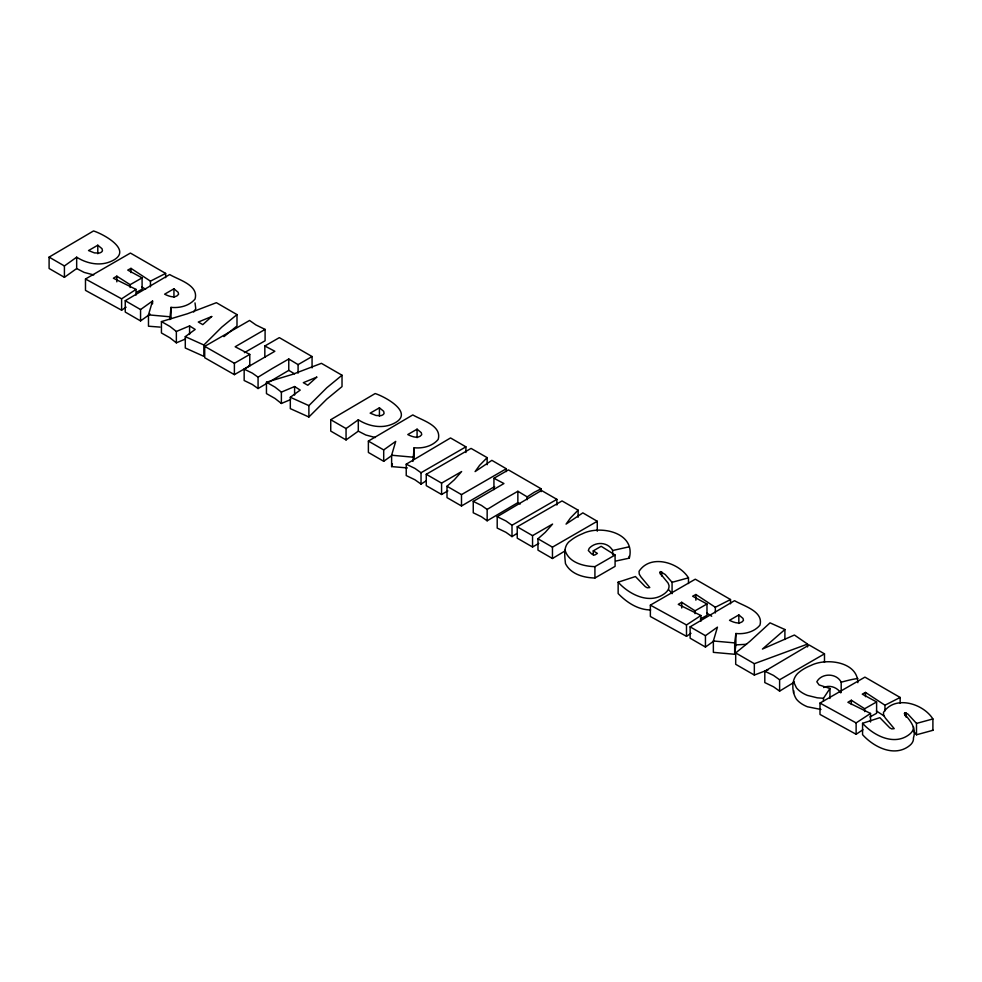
<?xml version="1.0" encoding="UTF-8"?>
<svg xmlns="http://www.w3.org/2000/svg" width="982" height="982" viewBox="0 0 982 982"><rect width="100%" height="100%" fill="white"/><g stroke="black" fill="none" stroke-linecap="round" stroke-linejoin="round"><path stroke-width="1.47" d="M593.263 555.137L593.263 550.865L601.168 546.299L615.088 555.002L615.088 566.356L594.92 578.005C583.811 577.747 570.812 574.31 565.46 563.582C564.736 555.775 562.858 545.489 570.677 540.481A47.811 27.606 0 0 1 582.535 533.729C600.027 524.781 635.98 532.354 629.315 558.144L615.665 561.09M820.977 709.47L807.376 706.758A32.983 19.039 0 0 1 796.427 699.172C791.308 691.389 791.161 678.108 799.213 672.13A47.811 27.606 0 0 1 811.071 665.379C826.328 657.707 857.605 661.586 857.851 682.686M793.591 693.145L793.812 690.8M169.788 319.616L171.003 307.378C179.62 308.225 189.293 305.942 195.037 299.068C199.064 285.111 178.528 279.882 169.665 274.543L125.242 300.713L125.242 312.067L140.561 320.918L150.16 314.08M412.931 461.417L414.146 447.755C422.763 448.602 432.436 446.319 438.181 439.445C442.207 425.488 421.671 420.271 412.808 414.92L368.385 441.09L368.385 452.457L383.704 461.295L392.1 455.317M705.444 647.052L705.444 635.685L717.449 627.142L713.362 640.988L713.362 652.355L734.683 654.27L734.683 642.903L735.886 633.513C744.516 634.36 754.176 632.077 759.921 625.203C763.947 611.246 743.411 606.017 734.548 600.677L690.125 626.847L690.125 638.202L705.444 647.052L713.84 641.062M734.683 654.27L735.886 644.879L735.886 633.513M160.029 327.104L148.478 326.22L148.478 314.854L152.554 301.008L140.561 309.551L140.561 320.918M407.358 467.923L391.622 466.597L391.622 455.231L395.709 441.384L383.704 449.928L383.704 461.295M391.622 466.597L392.432 463.835M823.456 701.136L823.456 698.288L829.962 688.492L819.086 684.933L816.828 681.766C821.676 672.817 836.541 672.903 841.193 682.22L841.193 692.163M669.037 589.998L672.069 593.656L672.069 582.301L665.244 574.519L660.456 571.61L659.879 572.567L660.874 574.249L668.116 583.112L669.024 585.53A20.278 11.71 0 0 1 665.305 593.018C650.207 605.243 629.352 594.675 618.144 582.191L635.44 576.544L645.321 586.696L647.273 587.788L649.802 587.555L640.927 576.913L639.245 574.126L639.049 571.34C650.415 553.787 678.685 562.269 688.48 577.833L688.48 583.517M916.501 734.782L916.501 723.415L907.785 713.963L904.876 712.723L904.312 713.681C910.154 720.69 916.709 727.772 913.444 738.01A20.278 11.71 0 0 1 909.737 745.498C894.627 757.723 873.771 747.155 862.564 734.671L862.564 723.304L879.86 717.67L889.741 727.809L891.693 728.902L894.234 728.669L885.347 718.038L883.665 715.24L883.469 712.453C894.835 694.912 923.117 703.382 932.9 718.959L932.9 730.313L916.501 734.782L913.469 731.111M193.724 311.994L195.774 308.679L195.013 302.886M161.429 321.593L169.947 326.441L176.355 331.474L189.575 325.914L195.185 329.449L185.291 336.63L185.291 347.996L203.863 356.356L203.863 345.001L221.736 327.166L236.993 314.596L216.384 302.689L187.464 313.749L161.429 321.593L161.429 332.959L169.947 337.808L176.355 342.841L185.61 338.937M266.453 382.231L274.972 387.08L281.38 392.113L294.6 386.54L300.21 390.087L290.316 397.268L290.316 408.635L308.888 416.994L308.888 405.627L326.76 387.792L342.018 375.234L321.409 363.328L292.489 374.387L266.453 382.231L266.453 393.598L274.972 398.447L281.38 403.467L290.635 399.576M308.888 416.994L326.76 399.158L342.018 386.601L342.018 375.234M447.841 490.877L441.581 494.486L426.262 485.648L426.262 474.281L471.065 448.406L487.146 457.624L479.56 465.394L475.092 471.593L491.872 460.349L506.295 468.745L506.295 471.593M538.811 543.39L532.551 547.011L517.232 538.161L517.232 526.794L562.035 500.93L578.116 510.149L570.517 517.919L566.062 524.106L582.842 512.874L597.265 521.27L597.265 531.213M494.67 486.556L461.491 505.988L447.006 497.616L447.006 486.25L454.347 479.768L461.626 471.556L441.581 483.119L441.581 494.486M564.785 551.098L552.461 558.5L537.976 550.141L537.976 538.774L545.317 532.293L552.584 524.069L532.551 535.644L532.551 547.011M223.97 336.63L236.993 325.963L236.993 314.596M768.292 669.749L754.336 675.051L735.69 664.298L735.69 652.932L749.892 641.344L770.035 622.858L784.9 629.523L762.437 649.053L794.413 635.023L807.56 644.082L807.56 646.929M298.086 373.135L298.086 364.617L312.067 356.54L312.067 367.906M527.187 499.715L527.187 496.88L534.208 492.301L541.156 488.803L541.156 491.651M64.419 277.329L64.419 265.962L76.67 257.186C86.858 263.704 100.274 266.417 111.567 261.138C134.055 250.876 104.129 234.33 93.523 230.954L49.1 257.112L49.1 268.479L64.419 277.329L76.67 268.552L76.67 257.186M346.057 439.924L346.057 428.557L358.307 419.793C368.495 426.298 381.9 429.024 393.205 423.745C415.681 413.483 385.754 396.937 375.161 393.549L330.738 419.719L330.738 431.086L346.057 439.924L358.307 431.159L358.307 419.793M165.639 277.661L165.639 273.401L130.41 253.061L85.483 278.998L85.483 290.365L121.608 310.189L121.608 298.823L136.032 289.395L136.032 295.079M121.608 310.189L126.101 307.182M730.522 603.795L730.522 599.536L695.293 579.196L650.366 605.133L650.366 616.5L686.492 636.324L686.492 624.957L700.915 615.53L700.915 621.213M686.492 636.324L690.984 633.316M900.15 703.149L900.15 697.466L864.921 677.126L819.995 703.075L819.995 714.43L856.12 734.266L856.12 722.899L870.543 713.46L870.543 721.991M856.12 734.266L862.933 729.724M288.769 359.007L288.769 370.374L258.07 388.541L258.07 377.174L272.112 368.594L288.769 359.007L298.086 364.617M517.858 491.27L517.858 502.637L487.158 520.804L487.158 509.437L501.201 500.857L517.858 491.27L527.187 496.88M425.955 480.971L421.033 484.101L421.033 472.735L465.91 446.835L465.91 452.518M516.925 533.484L512.003 536.626L512.003 525.26L556.88 499.347L556.88 505.03M794.45 682.085L779.61 691.119L779.61 679.765L824.487 653.852L824.487 662.384M565.043 550.116C568.517 562.502 583.492 566.381 594.92 566.639L615.088 555.002M461.491 505.988L461.491 494.621L506.295 468.745M552.461 558.5L552.461 547.146L597.265 521.27M130.152 287.517L130.152 284.682L116.821 276.163L113.372 278.225L136.032 289.395M695.047 613.652L695.047 610.816L681.704 602.297L678.255 604.36L700.915 615.53M864.663 711.582L864.663 708.746L851.333 700.24L847.883 702.302L870.543 713.46M130.152 284.682L142.095 277.857L142.095 289.224L136.584 292.243M695.047 610.816L706.979 603.991L706.979 615.358L700.301 619.028M864.663 708.746L876.607 701.934L876.607 713.288L869.929 716.958M244.383 352.648L265.091 340.779L265.091 329.412L255.958 324.956L249.575 320.463L204.71 346.364L204.71 357.73L234.391 374.645L249.772 365.77L249.772 354.404L235.152 346.769L265.091 329.412M204.71 346.364L234.391 363.279L249.772 354.404M421.033 484.101L414.969 479.793L406.229 475.558L406.229 464.191L450.529 437.947L465.91 446.835M512.003 536.626L505.939 532.305L497.199 528.071L497.199 516.704L541.487 490.472L556.88 499.347M779.61 691.119L773.546 686.811L764.806 682.576L764.806 671.209L809.107 644.978L824.487 653.852M258.07 388.541L252.362 384.502L244.162 380.513L244.162 369.146L274.862 351.274L264.833 346.008L264.833 357.362M487.158 520.804L481.45 516.765L473.25 512.776L473.25 501.409L503.95 483.537L493.934 478.271L493.934 489.625M150.455 286.818L150.455 281.147L165.639 273.401M715.338 612.952L715.338 607.269L730.522 599.536M884.966 710.894L884.966 705.211L900.15 697.466M97.795 245.218L88.54 250.557L94.444 252.902L99.28 253.049A5.327 3.069 0 0 0 102.459 250.668L102.005 248.679L97.795 245.218L97.795 253.737M379.433 407.812L370.177 413.152L376.081 415.496L380.906 415.644A5.327 3.069 0 0 0 384.085 413.262L383.643 411.274L379.433 407.812L379.433 416.331M150.455 281.147L130.987 268.356L127.734 270.087L142.095 277.857M715.338 607.269L695.87 594.491L692.617 596.221L706.979 603.991M884.966 705.211L865.498 692.42L862.245 694.151L876.607 701.934M173.937 288.806L164.62 294.183C168.683 296.22 175.459 298.945 178.601 294.256L178.123 292.292L173.937 288.806L173.937 297.325M417.08 429.183L407.763 434.56C411.826 436.609 418.602 439.322 421.744 434.633L421.266 432.669L417.08 429.183L417.08 437.702M738.832 614.941L729.503 620.317C733.566 622.355 740.342 625.08 743.484 620.391L743.006 618.427L738.832 614.941L738.832 623.46M264.833 346.008L279.33 337.636L312.067 356.54M493.934 478.271L508.418 469.899L541.156 488.803M735.69 652.932L754.336 663.685L807.56 644.082M841.193 682.22L843.563 681.557A122.996 71.011 0 0 1 852.18 679.458L857.851 678.427M672.069 582.301L688.48 577.833M916.501 723.415L932.9 718.959M823.616 687.535C829.753 684.638 837.13 687.375 840.776 692.875M593.263 550.865L597.412 553.406L594.601 555.112L591.594 553.934L588.341 550.534L589.2 548.349C595.583 541.291 607.981 541.868 612.658 550.497L629.315 546.778M746.529 644.29L735.886 644.879M650.661 609.932C638.03 609.957 626.626 602.347 618.144 593.545L618.144 582.191M148.478 314.854L169.788 316.769M391.622 455.231L412.931 457.158M713.362 640.988L734.683 642.903M823.456 698.288L817.269 697.821L807.376 695.391A32.983 19.039 0 0 1 796.427 687.805L793.591 681.778M93.732 274.935L84.17 272.407L76.67 268.552M375.37 437.53L365.807 435.001L358.307 431.159M185.291 336.63L203.863 345.001M290.316 397.268L308.888 405.627M244.162 369.146L252.362 373.148L258.07 377.174M473.25 501.409L481.45 505.411L487.158 509.437M406.229 464.191L414.969 468.426L421.033 472.735M497.199 516.704L505.939 520.951L512.003 525.26M764.806 671.209L773.546 675.444L779.61 679.765M249.011 365.402L249.772 365.77M125.242 300.713L140.561 309.551M368.385 441.09L383.704 449.928M690.125 626.847L705.444 635.685M49.1 257.112L64.419 265.962M85.483 278.998L121.608 298.823M330.738 419.719L346.057 428.557M650.366 605.133L686.492 624.957M819.995 703.075L856.12 722.899M426.262 474.281L441.581 483.119M517.232 526.794L532.551 535.644M447.006 486.25L461.491 494.621M537.976 538.774L552.461 547.146M517.858 502.637L520.19 504.036M288.769 370.374L294.6 373.872M876.447 710.98L883.751 715.78M706.819 613.05L711.692 616.242M141.936 286.916L145.582 289.309M862.564 723.304C873.771 735.788 894.627 746.357 909.737 734.131A20.278 11.71 0 0 0 913.444 726.643M932.519 729.651L932.9 730.313M628.971 556.389L629.315 558.144M906.091 712.871L906.091 717.13M904.876 712.723L904.876 715.571M865.498 692.42L865.498 696.68M851.333 700.24L851.333 704.499M829.962 688.492L829.962 698.435M784.9 629.523L784.9 639.478M754.336 663.685L754.336 675.051M695.87 594.491L695.87 600.174M681.704 602.297L681.704 607.981M661.672 571.757L661.672 576.017M660.456 571.61L660.456 574.458M612.658 550.497L612.658 554.756M594.92 566.639L594.92 578.005M578.116 510.149L578.116 517.244M487.146 457.624L487.146 464.732M414.146 447.755L414.146 459.122M294.6 386.54L294.6 395.071M281.38 392.113L281.38 403.467M234.391 363.279L234.391 374.645M189.575 325.914L189.575 334.432M176.355 331.474L176.355 342.841M171.003 307.378L171.003 318.745M152.554 301.008L152.554 303.843M130.987 268.356L130.987 272.615M116.821 276.163L116.821 281.846M211.719 316.511L202.783 324.625L198.315 322.035L211.719 316.511M316.744 377.149L307.808 385.251L303.34 382.673L316.744 377.149"/></g></svg>
